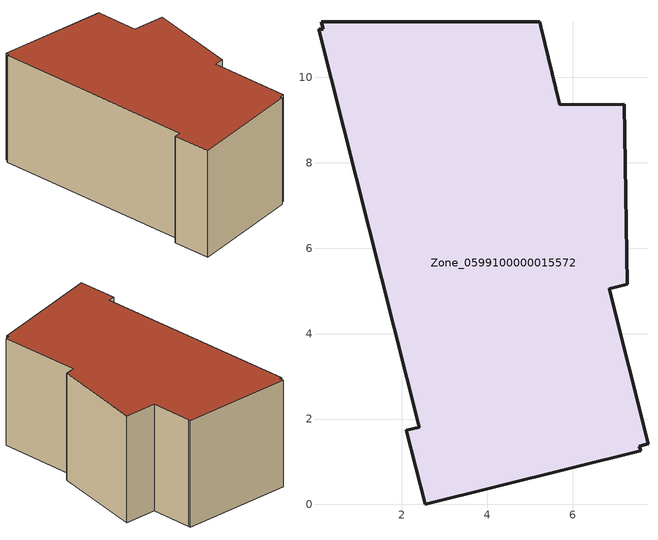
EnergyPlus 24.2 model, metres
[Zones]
Zone_0599100000015572
 floor ground (C_G): 5.7,9.36 7.21,9.37 7.28,5.16 6.86,5.05 7.76,1.42 7.56,1.37 7.59,1.26 2.54,0 2.1,1.74 2.4,1.81 0.04,11.13 0.16,11.13 0.11,11.31 5.22,11.31 5.25,11.2 z0
 wall outside (C_F): 2.1,1.74 2.54,0 7.59,1.26 7.56,1.37 7.76,1.42 6.86,5.05 7.28,5.16 7.21,9.37 5.7,9.36 5.25,11.2 5.22,11.31 0.11,11.31 0.16,11.13 0.04,11.13 2.4,1.81 2.1,1.74 z0:5.64
 roof outside (C_R): 0.04,11.13 2.4,1.81 2.1,1.74 2.54,0 7.59,1.26 7.56,1.37 7.76,1.42 6.86,5.05 7.28,5.16 7.21,9.37 5.7,9.36 5.25,11.2 5.22,11.31 0.11,11.31 0.16,11.13 z5.64
[BUILDING]
Pand.0599100000015572: North Axis=0; Terrain=City; Loads Convergence Tolerance Value=0.04; Temperature Convergence Tolerance Value=0.4; Solar Distribution=FullExterior; Maximum Number of Warmup Days=25; Minimum Number of Warmup Days=1
[Site:Location]
Rotterdam.The.Hague.AP_ZH_NLD Design_Conditions: Latitude=51.96; Longitude=4.45; Time Zone=1; Elevation=-4.5
[SITE:GROUNDTEMPERATURE:BUILDINGSURFACE]
18, 18, 18, 18, 18, 18, 18, 18, 18, 18, 18, 18
[MATERIAL] Thermal Absorptance=0.9; Solar Absorptance=0.7; Visible Absorptance=0.7
Name | Roughness | Thickness | Conductivity | Density | Specific Heat
G.TC.1992-2005 | MediumSmooth | 0.15 | 0.06 | 540 | 1210
F.TC.1992-2005 | Rough | 0.3 | 0.12 | 1920 | 840
R.TC.1992-2005 | MediumRough | 0.2 | 0.08 | 1500 | 1000
[CONSTRUCTION]
C_G: G.TC.1992-2005
C_F: F.TC.1992-2005
C_R: R.TC.1992-2005
[ZONE]
Zone_0599100000015572: Type=1; Multiplier=1; Ceiling Height=Autocalculate; Volume=Autocalculate; Floor Area=autocalculate; Part of Total Floor Area=Yes
[ZONEINFILTRATION:DESIGNFLOWRATE]
Infil_Zone_0599100000015572: Zone or ZoneList or Space or SpaceList=Zone_0599100000015572; Schedule=AlwaysOn; Design Flow Rate Calculation Method=Flow/Area; Flow Rate per Floor Area=0.0015; Constant Term Coefficient=1; Temperature Term Coefficient=0; Velocity Term Coefficient=0; Velocity Squared Term Coefficient=0
[HVACTEMPLATE:ZONE:IDEALLOADSAIRSYSTEM]
Zone_0599100000015572: Maximum Heating Supply Air Temperature=50; Minimum Cooling Supply Air Temperature=13; Maximum Heating Supply Air Humidity Ratio=0.0156; Minimum Cooling Supply Air Humidity Ratio=0.0077; Heating Limit=NoLimit; Cooling Limit=NoLimit; Dehumidification Control Type=ConstantSensibleHeatRatio; Cooling Sensible Heat Ratio=0.7; Dehumidification Setpoint=60; Humidification Control Type=None; Humidification Setpoint=30; Outdoor Air Method=None; Outdoor Air Flow Rate per Person=0.00944; Outdoor Air Flow Rate per Zone Floor Area=0; Outdoor Air Flow Rate per Zone=0; Demand Controlled Ventilation Type=None; Outdoor Air Economizer Type=NoEconomizer; Heat Recovery Type=None; Sensible Heat Recovery Effectiveness=0.7; Latent Heat Recovery Effectiveness=0.65
[ZONECONTROL:THERMOSTAT]
ThermostatControl_Zone_0599100000015572: Zone or ZoneList=Zone_0599100000015572; Control Type Schedule=DualSetpointControlType; Control 1=Thermostat_Zone_0599100000015572; Temperature Difference Between Cutout And Setpoint=0
[THERMOSTATSETPOINT:DUALSETPOINT]
Thermostat_Zone_0599100000015572: Heating Setpoint Temperature Schedule=HeatingSetpoint_Zone_0599100000015572; Cooling Setpoint Temperature Schedule=CoolingSetpoint_Zone_0599100000015572
[SCHEDULE:COMPACT]
HeatingSetpoint_Zone_0599100000015572: Through: 12/31, For: AllDays, Until: 24:00, 21
CoolingSetpoint_Zone_0599100000015572: Through: 12/31, For: AllDays, Until: 24:00, 24
DualSetpointControlType: Through: 12/31, For: AllDays, Until: 24:00, 4
AlwaysOn: Through: 12/31, For: AllDays, Until: 24:00, 1
